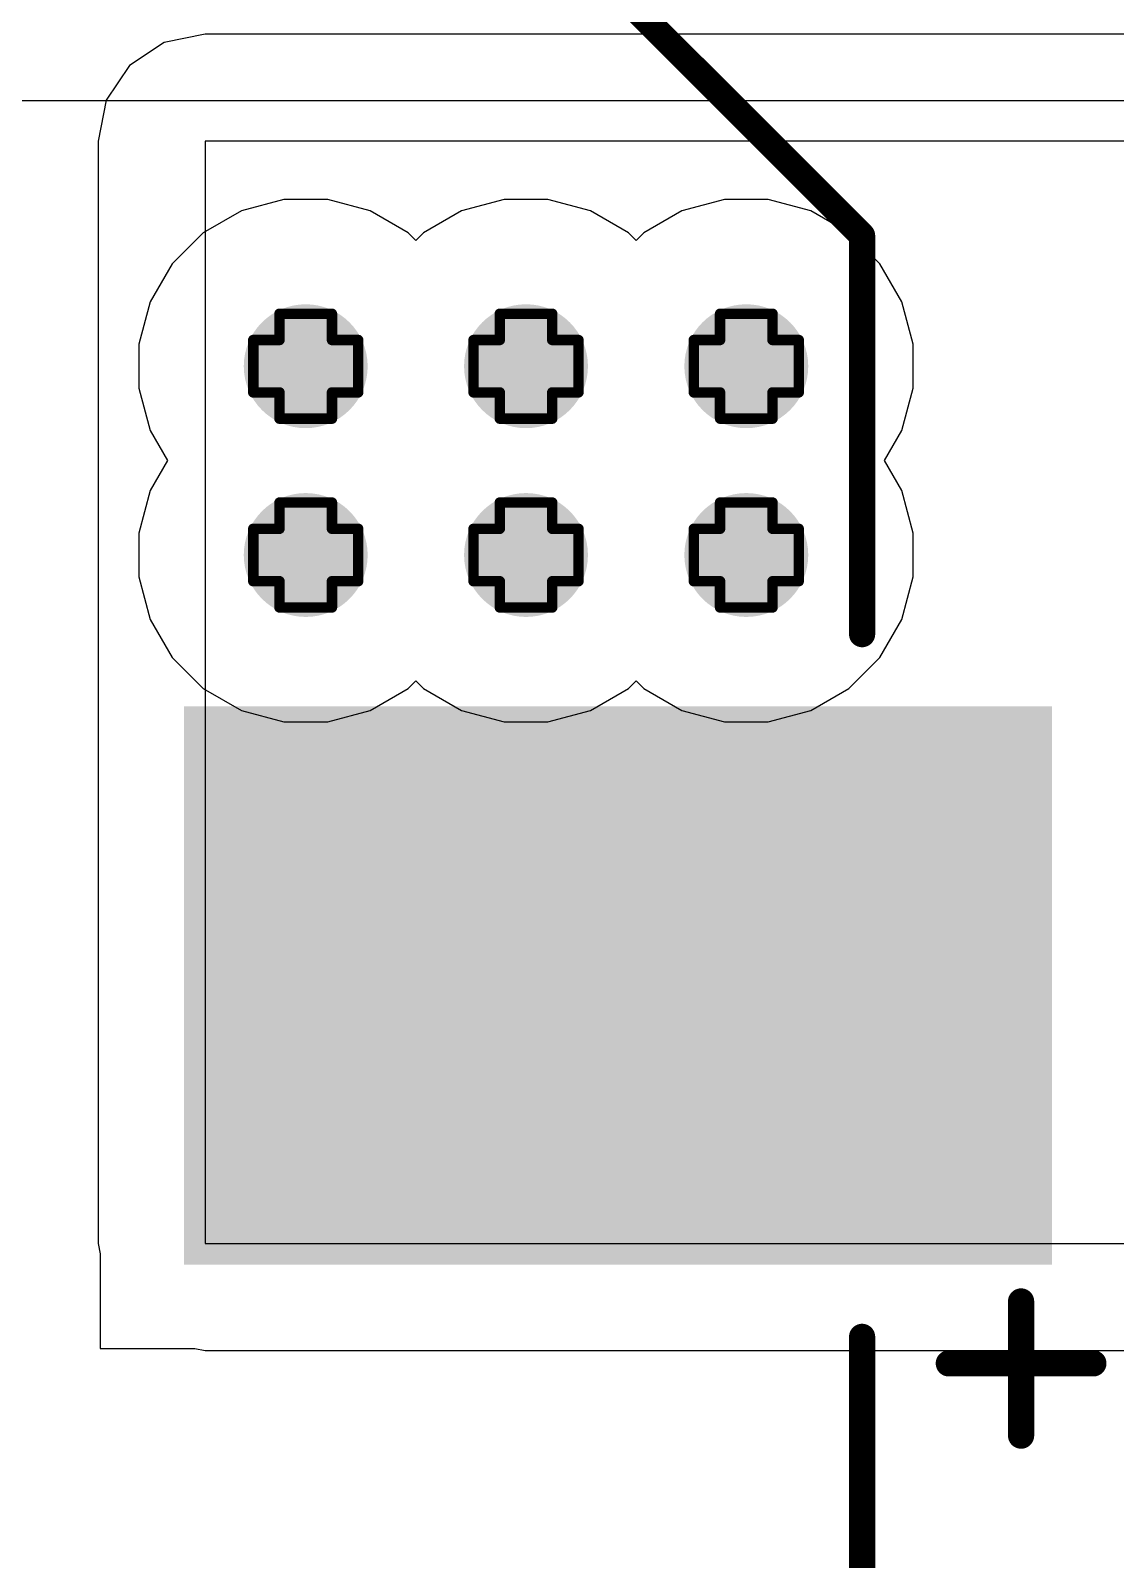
# Model space of a CAD drawing. Header units: inches. Extents: x -5 to 501, y -9 to 81.
# Drawn here: x 76.29 to 81.54, y 2.71 to 10.11 of the extents above; entities that cross this region are included whole.
import ezdxf

# ---------------------------------------------------------------- set-up
doc = ezdxf.new("R2010")
doc.units = ezdxf.units.IN
for name, color, linetype in [('Bottom Layer', 5, 'Continuous'), ('Drill Drawing', 1, 'Continuous'), ('Ground', 16, 'Continuous'), ('Power', 76, 'Continuous'), ('Top Layer', 1, 'Continuous'), ('Top Overlay', 2, 'Continuous'), ('Top Paste', 8, 'Continuous'), ('Top Solder', 216, 'Continuous'), ('Via Holes', 16, 'Continuous')]:
    doc.layers.add(name, color=color, linetype=linetype)

msp = doc.modelspace()

# ---------------------------------------------------------------- hatches: boundary and pattern name
at = {"layer": 'Bottom Layer'}
h = msp.add_hatch(color=5, dxfattribs=at)
edge = h.paths.add_edge_path()
edge.add_arc((77.6204, 8.486), 0.3, 0, 360)
h = msp.add_hatch(color=5, dxfattribs=at)
edge = h.paths.add_edge_path()
edge.add_arc((78.6872, 8.486), 0.3, 0, 360)
h = msp.add_hatch(color=5, dxfattribs=at)
edge = h.paths.add_edge_path()
edge.add_arc((79.754, 8.486), 0.3, 0, 360)
h = msp.add_hatch(color=5, dxfattribs=at)
edge = h.paths.add_edge_path()
edge.add_arc((77.6204, 7.5716), 0.3, 0, 360)
h = msp.add_hatch(color=5, dxfattribs=at)
edge = h.paths.add_edge_path()
edge.add_arc((78.6872, 7.5716), 0.3, 0, 360)
h = msp.add_hatch(color=5, dxfattribs=at)
edge = h.paths.add_edge_path()
edge.add_arc((79.754, 7.5716), 0.3, 0, 360)
at = {"layer": 'Ground'}
h = msp.add_hatch(color=16, dxfattribs=at)
edge = h.paths.add_edge_path()
edge.add_arc((77.6204, 8.486), 0.3, 0, 360)
h = msp.add_hatch(color=16, dxfattribs=at)
edge = h.paths.add_edge_path()
edge.add_arc((78.6872, 8.486), 0.3, 0, 360)
h = msp.add_hatch(color=16, dxfattribs=at)
edge = h.paths.add_edge_path()
edge.add_arc((79.754, 8.486), 0.3, 0, 360)
h = msp.add_hatch(color=16, dxfattribs=at)
edge = h.paths.add_edge_path()
edge.add_arc((77.6204, 7.5716), 0.3, 0, 360)
h = msp.add_hatch(color=16, dxfattribs=at)
edge = h.paths.add_edge_path()
edge.add_arc((78.6872, 7.5716), 0.3, 0, 360)
h = msp.add_hatch(color=16, dxfattribs=at)
edge = h.paths.add_edge_path()
edge.add_arc((79.754, 7.5716), 0.3, 0, 360)
at = {"layer": 'Power'}
h = msp.add_hatch(color=76, dxfattribs=at)
edge = h.paths.add_edge_path()
edge.add_arc((77.6204, 8.486), 0.3, 0, 360)
h = msp.add_hatch(color=76, dxfattribs=at)
edge = h.paths.add_edge_path()
edge.add_arc((78.6872, 8.486), 0.3, 0, 360)
h = msp.add_hatch(color=76, dxfattribs=at)
edge = h.paths.add_edge_path()
edge.add_arc((79.754, 8.486), 0.3, 0, 360)
h = msp.add_hatch(color=76, dxfattribs=at)
edge = h.paths.add_edge_path()
edge.add_arc((77.6204, 7.5716), 0.3, 0, 360)
h = msp.add_hatch(color=76, dxfattribs=at)
edge = h.paths.add_edge_path()
edge.add_arc((78.6872, 7.5716), 0.3, 0, 360)
h = msp.add_hatch(color=76, dxfattribs=at)
edge = h.paths.add_edge_path()
edge.add_arc((79.754, 7.5716), 0.3, 0, 360)
at = {"layer": 'Top Layer'}
h = msp.add_hatch(color=1, dxfattribs=at)
edge = h.paths.add_edge_path()
edge.add_arc((77.6204, 8.486), 0.3, 0, 360)
h = msp.add_hatch(color=1, dxfattribs=at)
edge = h.paths.add_edge_path()
edge.add_arc((78.6872, 8.486), 0.3, 0, 360)
h = msp.add_hatch(color=1, dxfattribs=at)
edge = h.paths.add_edge_path()
edge.add_arc((79.754, 8.486), 0.3, 0, 360)
h = msp.add_hatch(color=1, dxfattribs=at)
edge = h.paths.add_edge_path()
edge.add_arc((77.6204, 7.5716), 0.3, 0, 360)
h = msp.add_hatch(color=1, dxfattribs=at)
edge = h.paths.add_edge_path()
edge.add_arc((78.6872, 7.5716), 0.3, 0, 360)
h = msp.add_hatch(color=1, dxfattribs=at)
edge = h.paths.add_edge_path()
edge.add_arc((79.754, 7.5716), 0.3, 0, 360)
msp.add_hatch(color=1, dxfattribs=at).paths.add_polyline_path([(81.1332, 4.2364), (77.1332, 4.2364), (77.1332, 6.7364), (81.1332, 6.7364)])
at = {"layer": 'Top Paste'}
msp.add_hatch(color=8, dxfattribs=at).paths.add_polyline_path([(81.1332, 4.2364), (77.1332, 4.2364), (77.1332, 6.7364), (81.1332, 6.7364)])
at = {"layer": 'Top Solder'}
msp.add_hatch(color=216, dxfattribs=at).paths.add_polyline_path([(81.2348, 4.1348), (77.0316, 4.1348), (77.0316, 6.838), (81.2348, 6.838)])
at = {"layer": 'Via Holes'}
h = msp.add_hatch(color=7, dxfattribs=at)
edge = h.paths.add_edge_path()
edge.add_arc((77.6204, 8.486), 0.15, 0, 360)
h = msp.add_hatch(color=7, dxfattribs=at)
edge = h.paths.add_edge_path()
edge.add_arc((78.6872, 8.486), 0.15, 0, 360)
h = msp.add_hatch(color=7, dxfattribs=at)
edge = h.paths.add_edge_path()
edge.add_arc((79.754, 8.486), 0.15, 0, 360)
h = msp.add_hatch(color=7, dxfattribs=at)
edge = h.paths.add_edge_path()
edge.add_arc((77.6204, 7.5716), 0.15, 0, 360)
h = msp.add_hatch(color=7, dxfattribs=at)
edge = h.paths.add_edge_path()
edge.add_arc((78.6872, 7.5716), 0.15, 0, 360)
h = msp.add_hatch(color=7, dxfattribs=at)
edge = h.paths.add_edge_path()
edge.add_arc((79.754, 7.5716), 0.15, 0, 360)

# ---------------------------------------------------------------- linework, layer by layer
at = {"layer": 'Bottom Layer'}
for p, q in [((73.6905, 9.7733), (87.0931, 9.7733)), ((77.5141, 9.294), (77.3086, 9.2389)), ((77.7268, 9.294), (77.5141, 9.294)), ((77.9323, 9.2389), (77.7268, 9.294)), ((78.5809, 9.294), (78.3754, 9.2389)), ((78.7936, 9.294), (78.5809, 9.294)), ((78.9991, 9.2389), (78.7936, 9.294)), ((79.6477, 9.294), (79.4422, 9.2389)), ((79.8604, 9.294), (79.6477, 9.294)), ((80.0659, 9.2389), (79.8604, 9.294)), ((77.3086, 9.2389), (77.1243, 9.1325)), ((78.1166, 9.1325), (77.9323, 9.2389)), ((78.3754, 9.2389), (78.1911, 9.1325)), ((79.1834, 9.1325), (78.9991, 9.2389)), ((79.4422, 9.2389), (79.2579, 9.1325)), ((80.2502, 9.1325), (80.0659, 9.2389)), ((77.1243, 9.1325), (76.9739, 8.9821)), ((78.1538, 9.0952), (78.1166, 9.1325)), ((78.1911, 9.1325), (78.1538, 9.0952)), ((79.2206, 9.0952), (79.1834, 9.1325)), ((79.2579, 9.1325), (79.2206, 9.0952)), ((80.4006, 8.9821), (80.2502, 9.1325)), ((76.9739, 8.9821), (76.8675, 8.7978)), ((80.507, 8.7978), (80.4006, 8.9821)), ((76.8675, 8.7978), (76.8124, 8.5923)), ((80.562, 8.5923), (80.507, 8.7978)), ((76.8124, 8.5923), (76.8124, 8.3796)), ((80.562, 8.3796), (80.562, 8.5923)), ((76.8124, 8.3796), (76.8675, 8.1741)), ((80.507, 8.1741), (80.562, 8.3796)), ((76.8675, 8.1741), (76.9514, 8.0288)), ((80.4231, 8.0288), (80.507, 8.1741)), ((76.9514, 8.0288), (76.8675, 7.8834)), ((80.507, 7.8834), (80.4231, 8.0288)), ((76.8675, 7.8834), (76.8124, 7.6779)), ((80.562, 7.6779), (80.507, 7.8834)), ((76.8124, 7.6779), (76.8124, 7.4652)), ((80.562, 7.4652), (80.562, 7.6779)), ((76.8124, 7.4652), (76.8675, 7.2597)), ((80.507, 7.2597), (80.562, 7.4652)), ((76.8675, 7.2597), (76.9739, 7.0754)), ((80.4006, 7.0754), (80.507, 7.2597)), ((76.9739, 7.0754), (77.1243, 6.925)), ((80.2502, 6.925), (80.4006, 7.0754)), ((78.1166, 6.925), (78.1538, 6.9623)), ((78.1538, 6.9623), (78.1911, 6.925)), ((79.1834, 6.925), (79.2206, 6.9623)), ((79.2206, 6.9623), (79.2579, 6.925)), ((77.1243, 6.925), (77.3086, 6.8186)), ((77.9323, 6.8186), (78.1166, 6.925)), ((78.1911, 6.925), (78.3754, 6.8186)), ((78.9991, 6.8186), (79.1834, 6.925)), ((79.2579, 6.925), (79.4422, 6.8186)), ((80.0659, 6.8186), (80.2502, 6.925)), ((77.3086, 6.8186), (77.5141, 6.7636)), ((77.7268, 6.7636), (77.9323, 6.8186)), ((78.3754, 6.8186), (78.5809, 6.7636)), ((78.7936, 6.7636), (78.9991, 6.8186)), ((79.4422, 6.8186), (79.6477, 6.7636)), ((79.8604, 6.7636), (80.0659, 6.8186)), ((77.5141, 6.7636), (77.7268, 6.7636)), ((78.5809, 6.7636), (78.7936, 6.7636)), ((79.6477, 6.7636), (79.8604, 6.7636))]:
    msp.add_line(p, q, dxfattribs=at)
at = {"layer": 'Drill Drawing'}
for points in [[(77.4934, 8.613, 0.0508, 0.0508, 0), (77.4934, 8.74, 0.0508, 0.0508, 0)], [(77.4934, 8.74, 0.0508, 0.0508, 0), (77.7474, 8.74, 0.0508, 0.0508, 0)], [(77.7474, 8.613, 0.0508, 0.0508, 0), (77.7474, 8.74, 0.0508, 0.0508, 0)], [(78.5602, 8.613, 0.0508, 0.0508, 0), (78.5602, 8.74, 0.0508, 0.0508, 0)], [(78.5602, 8.74, 0.0508, 0.0508, 0), (78.8142, 8.74, 0.0508, 0.0508, 0)], [(78.8142, 8.613, 0.0508, 0.0508, 0), (78.8142, 8.74, 0.0508, 0.0508, 0)], [(79.627, 8.613, 0.0508, 0.0508, 0), (79.627, 8.74, 0.0508, 0.0508, 0)], [(79.627, 8.74, 0.0508, 0.0508, 0), (79.881, 8.74, 0.0508, 0.0508, 0)], [(79.881, 8.613, 0.0508, 0.0508, 0), (79.881, 8.74, 0.0508, 0.0508, 0)], [(77.3664, 8.359, 0.0508, 0.0508, 0), (77.3664, 8.613, 0.0508, 0.0508, 0)], [(77.3664, 8.613, 0.0508, 0.0508, 0), (77.4934, 8.613, 0.0508, 0.0508, 0)], [(77.7474, 8.613, 0.0508, 0.0508, 0), (77.8744, 8.613, 0.0508, 0.0508, 0)], [(77.8744, 8.359, 0.0508, 0.0508, 0), (77.8744, 8.613, 0.0508, 0.0508, 0)], [(78.4332, 8.359, 0.0508, 0.0508, 0), (78.4332, 8.613, 0.0508, 0.0508, 0)], [(78.4332, 8.613, 0.0508, 0.0508, 0), (78.5602, 8.613, 0.0508, 0.0508, 0)], [(78.8142, 8.613, 0.0508, 0.0508, 0), (78.9412, 8.613, 0.0508, 0.0508, 0)], [(78.9412, 8.359, 0.0508, 0.0508, 0), (78.9412, 8.613, 0.0508, 0.0508, 0)], [(79.5, 8.359, 0.0508, 0.0508, 0), (79.5, 8.613, 0.0508, 0.0508, 0)], [(79.5, 8.613, 0.0508, 0.0508, 0), (79.627, 8.613, 0.0508, 0.0508, 0)], [(79.881, 8.613, 0.0508, 0.0508, 0), (80.008, 8.613, 0.0508, 0.0508, 0)], [(80.008, 8.359, 0.0508, 0.0508, 0), (80.008, 8.613, 0.0508, 0.0508, 0)], [(77.3664, 8.359, 0.0508, 0.0508, 0), (77.4934, 8.359, 0.0508, 0.0508, 0)], [(77.4934, 8.232, 0.0508, 0.0508, 0), (77.4934, 8.359, 0.0508, 0.0508, 0)], [(77.7474, 8.359, 0.0508, 0.0508, 0), (77.8744, 8.359, 0.0508, 0.0508, 0)], [(77.7474, 8.232, 0.0508, 0.0508, 0), (77.7474, 8.359, 0.0508, 0.0508, 0)], [(78.4332, 8.359, 0.0508, 0.0508, 0), (78.5602, 8.359, 0.0508, 0.0508, 0)], [(78.5602, 8.232, 0.0508, 0.0508, 0), (78.5602, 8.359, 0.0508, 0.0508, 0)], [(78.8142, 8.359, 0.0508, 0.0508, 0), (78.9412, 8.359, 0.0508, 0.0508, 0)], [(78.8142, 8.232, 0.0508, 0.0508, 0), (78.8142, 8.359, 0.0508, 0.0508, 0)], [(79.5, 8.359, 0.0508, 0.0508, 0), (79.627, 8.359, 0.0508, 0.0508, 0)], [(79.627, 8.232, 0.0508, 0.0508, 0), (79.627, 8.359, 0.0508, 0.0508, 0)], [(79.881, 8.359, 0.0508, 0.0508, 0), (80.008, 8.359, 0.0508, 0.0508, 0)], [(79.881, 8.232, 0.0508, 0.0508, 0), (79.881, 8.359, 0.0508, 0.0508, 0)], [(77.4934, 8.232, 0.0508, 0.0508, 0), (77.7474, 8.232, 0.0508, 0.0508, 0)], [(78.5602, 8.232, 0.0508, 0.0508, 0), (78.8142, 8.232, 0.0508, 0.0508, 0)], [(79.627, 8.232, 0.0508, 0.0508, 0), (79.881, 8.232, 0.0508, 0.0508, 0)], [(77.4934, 7.6986, 0.0508, 0.0508, 0), (77.4934, 7.8256, 0.0508, 0.0508, 0)], [(77.4934, 7.8256, 0.0508, 0.0508, 0), (77.7474, 7.8256, 0.0508, 0.0508, 0)], [(77.7474, 7.6986, 0.0508, 0.0508, 0), (77.7474, 7.8256, 0.0508, 0.0508, 0)], [(78.5602, 7.6986, 0.0508, 0.0508, 0), (78.5602, 7.8256, 0.0508, 0.0508, 0)], [(78.5602, 7.8256, 0.0508, 0.0508, 0), (78.8142, 7.8256, 0.0508, 0.0508, 0)], [(78.8142, 7.6986, 0.0508, 0.0508, 0), (78.8142, 7.8256, 0.0508, 0.0508, 0)], [(79.627, 7.6986, 0.0508, 0.0508, 0), (79.627, 7.8256, 0.0508, 0.0508, 0)], [(79.627, 7.8256, 0.0508, 0.0508, 0), (79.881, 7.8256, 0.0508, 0.0508, 0)], [(79.881, 7.6986, 0.0508, 0.0508, 0), (79.881, 7.8256, 0.0508, 0.0508, 0)], [(77.3664, 7.4446, 0.0508, 0.0508, 0), (77.3664, 7.6986, 0.0508, 0.0508, 0)], [(77.3664, 7.6986, 0.0508, 0.0508, 0), (77.4934, 7.6986, 0.0508, 0.0508, 0)], [(77.7474, 7.6986, 0.0508, 0.0508, 0), (77.8744, 7.6986, 0.0508, 0.0508, 0)], [(77.8744, 7.4446, 0.0508, 0.0508, 0), (77.8744, 7.6986, 0.0508, 0.0508, 0)], [(78.4332, 7.4446, 0.0508, 0.0508, 0), (78.4332, 7.6986, 0.0508, 0.0508, 0)], [(78.4332, 7.6986, 0.0508, 0.0508, 0), (78.5602, 7.6986, 0.0508, 0.0508, 0)], [(78.8142, 7.6986, 0.0508, 0.0508, 0), (78.9412, 7.6986, 0.0508, 0.0508, 0)], [(78.9412, 7.4446, 0.0508, 0.0508, 0), (78.9412, 7.6986, 0.0508, 0.0508, 0)], [(79.5, 7.4446, 0.0508, 0.0508, 0), (79.5, 7.6986, 0.0508, 0.0508, 0)], [(79.5, 7.6986, 0.0508, 0.0508, 0), (79.627, 7.6986, 0.0508, 0.0508, 0)], [(79.881, 7.6986, 0.0508, 0.0508, 0), (80.008, 7.6986, 0.0508, 0.0508, 0)], [(80.008, 7.4446, 0.0508, 0.0508, 0), (80.008, 7.6986, 0.0508, 0.0508, 0)], [(77.3664, 7.4446, 0.0508, 0.0508, 0), (77.4934, 7.4446, 0.0508, 0.0508, 0)], [(77.4934, 7.3176, 0.0508, 0.0508, 0), (77.4934, 7.4446, 0.0508, 0.0508, 0)], [(77.7474, 7.4446, 0.0508, 0.0508, 0), (77.8744, 7.4446, 0.0508, 0.0508, 0)], [(77.7474, 7.3176, 0.0508, 0.0508, 0), (77.7474, 7.4446, 0.0508, 0.0508, 0)], [(78.4332, 7.4446, 0.0508, 0.0508, 0), (78.5602, 7.4446, 0.0508, 0.0508, 0)], [(78.5602, 7.3176, 0.0508, 0.0508, 0), (78.5602, 7.4446, 0.0508, 0.0508, 0)], [(78.8142, 7.4446, 0.0508, 0.0508, 0), (78.9412, 7.4446, 0.0508, 0.0508, 0)], [(78.8142, 7.3176, 0.0508, 0.0508, 0), (78.8142, 7.4446, 0.0508, 0.0508, 0)], [(79.5, 7.4446, 0.0508, 0.0508, 0), (79.627, 7.4446, 0.0508, 0.0508, 0)], [(79.627, 7.3176, 0.0508, 0.0508, 0), (79.627, 7.4446, 0.0508, 0.0508, 0)], [(79.881, 7.4446, 0.0508, 0.0508, 0), (80.008, 7.4446, 0.0508, 0.0508, 0)], [(79.881, 7.3176, 0.0508, 0.0508, 0), (79.881, 7.4446, 0.0508, 0.0508, 0)], [(77.4934, 7.3176, 0.0508, 0.0508, 0), (77.7474, 7.3176, 0.0508, 0.0508, 0)], [(78.5602, 7.3176, 0.0508, 0.0508, 0), (78.8142, 7.3176, 0.0508, 0.0508, 0)], [(79.627, 7.3176, 0.0508, 0.0508, 0), (79.881, 7.3176, 0.0508, 0.0508, 0)]]:
    msp.add_lwpolyline(points, format="xyseb", dxfattribs=at)
for points in [[(77.4807, 8.74, 0.0254, 0.0254, 1), (77.5061, 8.74, 0.0254, 0.0254, 1)], [(77.4807, 8.74, 0.0254, 0.0254, 1), (77.5061, 8.74, 0.0254, 0.0254, 1)], [(77.7347, 8.74, 0.0254, 0.0254, 1), (77.7601, 8.74, 0.0254, 0.0254, 1)], [(77.7347, 8.74, 0.0254, 0.0254, 1), (77.7601, 8.74, 0.0254, 0.0254, 1)], [(78.5475, 8.74, 0.0254, 0.0254, 1), (78.5729, 8.74, 0.0254, 0.0254, 1)], [(78.5475, 8.74, 0.0254, 0.0254, 1), (78.5729, 8.74, 0.0254, 0.0254, 1)], [(78.8015, 8.74, 0.0254, 0.0254, 1), (78.8269, 8.74, 0.0254, 0.0254, 1)], [(78.8015, 8.74, 0.0254, 0.0254, 1), (78.8269, 8.74, 0.0254, 0.0254, 1)], [(79.6143, 8.74, 0.0254, 0.0254, 1), (79.6397, 8.74, 0.0254, 0.0254, 1)], [(79.6143, 8.74, 0.0254, 0.0254, 1), (79.6397, 8.74, 0.0254, 0.0254, 1)], [(79.8683, 8.74, 0.0254, 0.0254, 1), (79.8937, 8.74, 0.0254, 0.0254, 1)], [(79.8683, 8.74, 0.0254, 0.0254, 1), (79.8937, 8.74, 0.0254, 0.0254, 1)], [(77.3537, 8.613, 0.0254, 0.0254, 1), (77.3791, 8.613, 0.0254, 0.0254, 1)], [(77.3537, 8.613, 0.0254, 0.0254, 1), (77.3791, 8.613, 0.0254, 0.0254, 1)], [(77.4807, 8.613, 0.0254, 0.0254, 1), (77.5061, 8.613, 0.0254, 0.0254, 1)], [(77.4807, 8.613, 0.0254, 0.0254, 1), (77.5061, 8.613, 0.0254, 0.0254, 1)], [(77.7347, 8.613, 0.0254, 0.0254, 1), (77.7601, 8.613, 0.0254, 0.0254, 1)], [(77.7347, 8.613, 0.0254, 0.0254, 1), (77.7601, 8.613, 0.0254, 0.0254, 1)], [(77.8617, 8.613, 0.0254, 0.0254, 1), (77.8871, 8.613, 0.0254, 0.0254, 1)], [(77.8617, 8.613, 0.0254, 0.0254, 1), (77.8871, 8.613, 0.0254, 0.0254, 1)], [(78.4205, 8.613, 0.0254, 0.0254, 1), (78.4459, 8.613, 0.0254, 0.0254, 1)], [(78.4205, 8.613, 0.0254, 0.0254, 1), (78.4459, 8.613, 0.0254, 0.0254, 1)], [(78.5475, 8.613, 0.0254, 0.0254, 1), (78.5729, 8.613, 0.0254, 0.0254, 1)], [(78.5475, 8.613, 0.0254, 0.0254, 1), (78.5729, 8.613, 0.0254, 0.0254, 1)], [(78.8015, 8.613, 0.0254, 0.0254, 1), (78.8269, 8.613, 0.0254, 0.0254, 1)], [(78.8015, 8.613, 0.0254, 0.0254, 1), (78.8269, 8.613, 0.0254, 0.0254, 1)], [(78.9285, 8.613, 0.0254, 0.0254, 1), (78.9539, 8.613, 0.0254, 0.0254, 1)], [(78.9285, 8.613, 0.0254, 0.0254, 1), (78.9539, 8.613, 0.0254, 0.0254, 1)], [(79.4873, 8.613, 0.0254, 0.0254, 1), (79.5127, 8.613, 0.0254, 0.0254, 1)], [(79.4873, 8.613, 0.0254, 0.0254, 1), (79.5127, 8.613, 0.0254, 0.0254, 1)], [(79.6143, 8.613, 0.0254, 0.0254, 1), (79.6397, 8.613, 0.0254, 0.0254, 1)], [(79.6143, 8.613, 0.0254, 0.0254, 1), (79.6397, 8.613, 0.0254, 0.0254, 1)], [(79.8683, 8.613, 0.0254, 0.0254, 1), (79.8937, 8.613, 0.0254, 0.0254, 1)], [(79.8683, 8.613, 0.0254, 0.0254, 1), (79.8937, 8.613, 0.0254, 0.0254, 1)], [(79.9953, 8.613, 0.0254, 0.0254, 1), (80.0207, 8.613, 0.0254, 0.0254, 1)], [(79.9953, 8.613, 0.0254, 0.0254, 1), (80.0207, 8.613, 0.0254, 0.0254, 1)], [(77.3537, 8.359, 0.0254, 0.0254, 1), (77.3791, 8.359, 0.0254, 0.0254, 1)], [(77.3537, 8.359, 0.0254, 0.0254, 1), (77.3791, 8.359, 0.0254, 0.0254, 1)], [(77.4807, 8.359, 0.0254, 0.0254, 1), (77.5061, 8.359, 0.0254, 0.0254, 1)], [(77.4807, 8.359, 0.0254, 0.0254, 1), (77.5061, 8.359, 0.0254, 0.0254, 1)], [(77.7347, 8.359, 0.0254, 0.0254, 1), (77.7601, 8.359, 0.0254, 0.0254, 1)], [(77.7347, 8.359, 0.0254, 0.0254, 1), (77.7601, 8.359, 0.0254, 0.0254, 1)], [(77.8617, 8.359, 0.0254, 0.0254, 1), (77.8871, 8.359, 0.0254, 0.0254, 1)], [(77.8617, 8.359, 0.0254, 0.0254, 1), (77.8871, 8.359, 0.0254, 0.0254, 1)], [(78.4205, 8.359, 0.0254, 0.0254, 1), (78.4459, 8.359, 0.0254, 0.0254, 1)], [(78.4205, 8.359, 0.0254, 0.0254, 1), (78.4459, 8.359, 0.0254, 0.0254, 1)], [(78.5475, 8.359, 0.0254, 0.0254, 1), (78.5729, 8.359, 0.0254, 0.0254, 1)], [(78.5475, 8.359, 0.0254, 0.0254, 1), (78.5729, 8.359, 0.0254, 0.0254, 1)], [(78.8015, 8.359, 0.0254, 0.0254, 1), (78.8269, 8.359, 0.0254, 0.0254, 1)], [(78.8015, 8.359, 0.0254, 0.0254, 1), (78.8269, 8.359, 0.0254, 0.0254, 1)], [(78.9285, 8.359, 0.0254, 0.0254, 1), (78.9539, 8.359, 0.0254, 0.0254, 1)], [(78.9285, 8.359, 0.0254, 0.0254, 1), (78.9539, 8.359, 0.0254, 0.0254, 1)], [(79.4873, 8.359, 0.0254, 0.0254, 1), (79.5127, 8.359, 0.0254, 0.0254, 1)], [(79.4873, 8.359, 0.0254, 0.0254, 1), (79.5127, 8.359, 0.0254, 0.0254, 1)], [(79.6143, 8.359, 0.0254, 0.0254, 1), (79.6397, 8.359, 0.0254, 0.0254, 1)], [(79.6143, 8.359, 0.0254, 0.0254, 1), (79.6397, 8.359, 0.0254, 0.0254, 1)], [(79.8683, 8.359, 0.0254, 0.0254, 1), (79.8937, 8.359, 0.0254, 0.0254, 1)], [(79.8683, 8.359, 0.0254, 0.0254, 1), (79.8937, 8.359, 0.0254, 0.0254, 1)], [(79.9953, 8.359, 0.0254, 0.0254, 1), (80.0207, 8.359, 0.0254, 0.0254, 1)], [(79.9953, 8.359, 0.0254, 0.0254, 1), (80.0207, 8.359, 0.0254, 0.0254, 1)], [(77.4807, 8.232, 0.0254, 0.0254, 1), (77.5061, 8.232, 0.0254, 0.0254, 1)], [(77.4807, 8.232, 0.0254, 0.0254, 1), (77.5061, 8.232, 0.0254, 0.0254, 1)], [(77.7347, 8.232, 0.0254, 0.0254, 1), (77.7601, 8.232, 0.0254, 0.0254, 1)], [(77.7347, 8.232, 0.0254, 0.0254, 1), (77.7601, 8.232, 0.0254, 0.0254, 1)], [(78.5475, 8.232, 0.0254, 0.0254, 1), (78.5729, 8.232, 0.0254, 0.0254, 1)], [(78.5475, 8.232, 0.0254, 0.0254, 1), (78.5729, 8.232, 0.0254, 0.0254, 1)], [(78.8015, 8.232, 0.0254, 0.0254, 1), (78.8269, 8.232, 0.0254, 0.0254, 1)], [(78.8015, 8.232, 0.0254, 0.0254, 1), (78.8269, 8.232, 0.0254, 0.0254, 1)], [(79.6143, 8.232, 0.0254, 0.0254, 1), (79.6397, 8.232, 0.0254, 0.0254, 1)], [(79.6143, 8.232, 0.0254, 0.0254, 1), (79.6397, 8.232, 0.0254, 0.0254, 1)], [(79.8683, 8.232, 0.0254, 0.0254, 1), (79.8937, 8.232, 0.0254, 0.0254, 1)], [(79.8683, 8.232, 0.0254, 0.0254, 1), (79.8937, 8.232, 0.0254, 0.0254, 1)], [(77.4807, 7.8256, 0.0254, 0.0254, 1), (77.5061, 7.8256, 0.0254, 0.0254, 1)], [(77.4807, 7.8256, 0.0254, 0.0254, 1), (77.5061, 7.8256, 0.0254, 0.0254, 1)], [(77.7347, 7.8256, 0.0254, 0.0254, 1), (77.7601, 7.8256, 0.0254, 0.0254, 1)], [(77.7347, 7.8256, 0.0254, 0.0254, 1), (77.7601, 7.8256, 0.0254, 0.0254, 1)], [(78.5475, 7.8256, 0.0254, 0.0254, 1), (78.5729, 7.8256, 0.0254, 0.0254, 1)], [(78.5475, 7.8256, 0.0254, 0.0254, 1), (78.5729, 7.8256, 0.0254, 0.0254, 1)], [(78.8015, 7.8256, 0.0254, 0.0254, 1), (78.8269, 7.8256, 0.0254, 0.0254, 1)], [(78.8015, 7.8256, 0.0254, 0.0254, 1), (78.8269, 7.8256, 0.0254, 0.0254, 1)], [(79.6143, 7.8256, 0.0254, 0.0254, 1), (79.6397, 7.8256, 0.0254, 0.0254, 1)], [(79.6143, 7.8256, 0.0254, 0.0254, 1), (79.6397, 7.8256, 0.0254, 0.0254, 1)], [(79.8683, 7.8256, 0.0254, 0.0254, 1), (79.8937, 7.8256, 0.0254, 0.0254, 1)], [(79.8683, 7.8256, 0.0254, 0.0254, 1), (79.8937, 7.8256, 0.0254, 0.0254, 1)], [(77.3537, 7.6986, 0.0254, 0.0254, 1), (77.3791, 7.6986, 0.0254, 0.0254, 1)], [(77.3537, 7.6986, 0.0254, 0.0254, 1), (77.3791, 7.6986, 0.0254, 0.0254, 1)], [(77.4807, 7.6986, 0.0254, 0.0254, 1), (77.5061, 7.6986, 0.0254, 0.0254, 1)], [(77.4807, 7.6986, 0.0254, 0.0254, 1), (77.5061, 7.6986, 0.0254, 0.0254, 1)], [(77.7347, 7.6986, 0.0254, 0.0254, 1), (77.7601, 7.6986, 0.0254, 0.0254, 1)], [(77.7347, 7.6986, 0.0254, 0.0254, 1), (77.7601, 7.6986, 0.0254, 0.0254, 1)], [(77.8617, 7.6986, 0.0254, 0.0254, 1), (77.8871, 7.6986, 0.0254, 0.0254, 1)], [(77.8617, 7.6986, 0.0254, 0.0254, 1), (77.8871, 7.6986, 0.0254, 0.0254, 1)], [(78.4205, 7.6986, 0.0254, 0.0254, 1), (78.4459, 7.6986, 0.0254, 0.0254, 1)], [(78.4205, 7.6986, 0.0254, 0.0254, 1), (78.4459, 7.6986, 0.0254, 0.0254, 1)], [(78.5475, 7.6986, 0.0254, 0.0254, 1), (78.5729, 7.6986, 0.0254, 0.0254, 1)], [(78.5475, 7.6986, 0.0254, 0.0254, 1), (78.5729, 7.6986, 0.0254, 0.0254, 1)], [(78.8015, 7.6986, 0.0254, 0.0254, 1), (78.8269, 7.6986, 0.0254, 0.0254, 1)], [(78.8015, 7.6986, 0.0254, 0.0254, 1), (78.8269, 7.6986, 0.0254, 0.0254, 1)], [(78.9285, 7.6986, 0.0254, 0.0254, 1), (78.9539, 7.6986, 0.0254, 0.0254, 1)], [(78.9285, 7.6986, 0.0254, 0.0254, 1), (78.9539, 7.6986, 0.0254, 0.0254, 1)], [(79.4873, 7.6986, 0.0254, 0.0254, 1), (79.5127, 7.6986, 0.0254, 0.0254, 1)], [(79.4873, 7.6986, 0.0254, 0.0254, 1), (79.5127, 7.6986, 0.0254, 0.0254, 1)], [(79.6143, 7.6986, 0.0254, 0.0254, 1), (79.6397, 7.6986, 0.0254, 0.0254, 1)], [(79.6143, 7.6986, 0.0254, 0.0254, 1), (79.6397, 7.6986, 0.0254, 0.0254, 1)], [(79.8683, 7.6986, 0.0254, 0.0254, 1), (79.8937, 7.6986, 0.0254, 0.0254, 1)], [(79.8683, 7.6986, 0.0254, 0.0254, 1), (79.8937, 7.6986, 0.0254, 0.0254, 1)], [(79.9953, 7.6986, 0.0254, 0.0254, 1), (80.0207, 7.6986, 0.0254, 0.0254, 1)], [(79.9953, 7.6986, 0.0254, 0.0254, 1), (80.0207, 7.6986, 0.0254, 0.0254, 1)], [(77.3537, 7.4446, 0.0254, 0.0254, 1), (77.3791, 7.4446, 0.0254, 0.0254, 1)], [(77.3537, 7.4446, 0.0254, 0.0254, 1), (77.3791, 7.4446, 0.0254, 0.0254, 1)], [(77.4807, 7.4446, 0.0254, 0.0254, 1), (77.5061, 7.4446, 0.0254, 0.0254, 1)], [(77.4807, 7.4446, 0.0254, 0.0254, 1), (77.5061, 7.4446, 0.0254, 0.0254, 1)], [(77.7347, 7.4446, 0.0254, 0.0254, 1), (77.7601, 7.4446, 0.0254, 0.0254, 1)], [(77.7347, 7.4446, 0.0254, 0.0254, 1), (77.7601, 7.4446, 0.0254, 0.0254, 1)], [(77.8617, 7.4446, 0.0254, 0.0254, 1), (77.8871, 7.4446, 0.0254, 0.0254, 1)], [(77.8617, 7.4446, 0.0254, 0.0254, 1), (77.8871, 7.4446, 0.0254, 0.0254, 1)], [(78.4205, 7.4446, 0.0254, 0.0254, 1), (78.4459, 7.4446, 0.0254, 0.0254, 1)], [(78.4205, 7.4446, 0.0254, 0.0254, 1), (78.4459, 7.4446, 0.0254, 0.0254, 1)], [(78.5475, 7.4446, 0.0254, 0.0254, 1), (78.5729, 7.4446, 0.0254, 0.0254, 1)], [(78.5475, 7.4446, 0.0254, 0.0254, 1), (78.5729, 7.4446, 0.0254, 0.0254, 1)], [(78.8015, 7.4446, 0.0254, 0.0254, 1), (78.8269, 7.4446, 0.0254, 0.0254, 1)], [(78.8015, 7.4446, 0.0254, 0.0254, 1), (78.8269, 7.4446, 0.0254, 0.0254, 1)], [(78.9285, 7.4446, 0.0254, 0.0254, 1), (78.9539, 7.4446, 0.0254, 0.0254, 1)], [(78.9285, 7.4446, 0.0254, 0.0254, 1), (78.9539, 7.4446, 0.0254, 0.0254, 1)], [(79.4873, 7.4446, 0.0254, 0.0254, 1), (79.5127, 7.4446, 0.0254, 0.0254, 1)], [(79.4873, 7.4446, 0.0254, 0.0254, 1), (79.5127, 7.4446, 0.0254, 0.0254, 1)], [(79.6143, 7.4446, 0.0254, 0.0254, 1), (79.6397, 7.4446, 0.0254, 0.0254, 1)], [(79.6143, 7.4446, 0.0254, 0.0254, 1), (79.6397, 7.4446, 0.0254, 0.0254, 1)], [(79.8683, 7.4446, 0.0254, 0.0254, 1), (79.8937, 7.4446, 0.0254, 0.0254, 1)], [(79.8683, 7.4446, 0.0254, 0.0254, 1), (79.8937, 7.4446, 0.0254, 0.0254, 1)], [(79.9953, 7.4446, 0.0254, 0.0254, 1), (80.0207, 7.4446, 0.0254, 0.0254, 1)], [(79.9953, 7.4446, 0.0254, 0.0254, 1), (80.0207, 7.4446, 0.0254, 0.0254, 1)], [(77.4807, 7.3176, 0.0254, 0.0254, 1), (77.5061, 7.3176, 0.0254, 0.0254, 1)], [(77.4807, 7.3176, 0.0254, 0.0254, 1), (77.5061, 7.3176, 0.0254, 0.0254, 1)], [(77.7347, 7.3176, 0.0254, 0.0254, 1), (77.7601, 7.3176, 0.0254, 0.0254, 1)], [(77.7347, 7.3176, 0.0254, 0.0254, 1), (77.7601, 7.3176, 0.0254, 0.0254, 1)], [(78.5475, 7.3176, 0.0254, 0.0254, 1), (78.5729, 7.3176, 0.0254, 0.0254, 1)], [(78.5475, 7.3176, 0.0254, 0.0254, 1), (78.5729, 7.3176, 0.0254, 0.0254, 1)], [(78.8015, 7.3176, 0.0254, 0.0254, 1), (78.8269, 7.3176, 0.0254, 0.0254, 1)], [(78.8015, 7.3176, 0.0254, 0.0254, 1), (78.8269, 7.3176, 0.0254, 0.0254, 1)], [(79.6143, 7.3176, 0.0254, 0.0254, 1), (79.6397, 7.3176, 0.0254, 0.0254, 1)], [(79.6143, 7.3176, 0.0254, 0.0254, 1), (79.6397, 7.3176, 0.0254, 0.0254, 1)], [(79.8683, 7.3176, 0.0254, 0.0254, 1), (79.8937, 7.3176, 0.0254, 0.0254, 1)], [(79.8683, 7.3176, 0.0254, 0.0254, 1), (79.8937, 7.3176, 0.0254, 0.0254, 1)]]:
    msp.add_lwpolyline(points, format="xyseb", close=True, dxfattribs=at)
at = {"layer": 'Ground'}
for p, q in [((77.5141, 9.294), (77.3086, 9.2389)), ((77.7268, 9.294), (77.5141, 9.294)), ((77.9323, 9.2389), (77.7268, 9.294)), ((78.5809, 9.294), (78.3754, 9.2389)), ((78.7936, 9.294), (78.5809, 9.294)), ((78.9991, 9.2389), (78.7936, 9.294)), ((79.6477, 9.294), (79.4422, 9.2389)), ((79.8604, 9.294), (79.6477, 9.294)), ((80.0659, 9.2389), (79.8604, 9.294)), ((77.3086, 9.2389), (77.1243, 9.1325)), ((78.1166, 9.1325), (77.9323, 9.2389)), ((78.3754, 9.2389), (78.1911, 9.1325)), ((79.1834, 9.1325), (78.9991, 9.2389)), ((79.4422, 9.2389), (79.2579, 9.1325)), ((80.2502, 9.1325), (80.0659, 9.2389)), ((77.1243, 9.1325), (76.9739, 8.9821)), ((78.1538, 9.0952), (78.1166, 9.1325)), ((78.1911, 9.1325), (78.1538, 9.0952)), ((79.2206, 9.0952), (79.1834, 9.1325)), ((79.2579, 9.1325), (79.2206, 9.0952)), ((80.4006, 8.9821), (80.2502, 9.1325)), ((76.9739, 8.9821), (76.8675, 8.7978)), ((80.507, 8.7978), (80.4006, 8.9821)), ((76.8675, 8.7978), (76.8124, 8.5923)), ((80.562, 8.5923), (80.507, 8.7978)), ((76.8124, 8.5923), (76.8124, 8.3796)), ((80.562, 8.3796), (80.562, 8.5923)), ((76.8124, 8.3796), (76.8675, 8.1741)), ((80.507, 8.1741), (80.562, 8.3796)), ((76.8675, 8.1741), (76.9514, 8.0288)), ((80.4231, 8.0288), (80.507, 8.1741)), ((76.9514, 8.0288), (76.8675, 7.8834)), ((80.507, 7.8834), (80.4231, 8.0288)), ((76.8675, 7.8834), (76.8124, 7.6779)), ((80.562, 7.6779), (80.507, 7.8834)), ((76.8124, 7.6779), (76.8124, 7.4652)), ((80.562, 7.4652), (80.562, 7.6779)), ((76.8124, 7.4652), (76.8675, 7.2597)), ((80.507, 7.2597), (80.562, 7.4652)), ((76.8675, 7.2597), (76.9739, 7.0754)), ((80.4006, 7.0754), (80.507, 7.2597)), ((76.9739, 7.0754), (77.1243, 6.925)), ((80.2502, 6.925), (80.4006, 7.0754)), ((78.1166, 6.925), (78.1538, 6.9623)), ((78.1538, 6.9623), (78.1911, 6.925)), ((79.1834, 6.925), (79.2206, 6.9623)), ((79.2206, 6.9623), (79.2579, 6.925)), ((77.1243, 6.925), (77.3086, 6.8186)), ((77.9323, 6.8186), (78.1166, 6.925)), ((78.1911, 6.925), (78.3754, 6.8186)), ((78.9991, 6.8186), (79.1834, 6.925)), ((79.2579, 6.925), (79.4422, 6.8186)), ((80.0659, 6.8186), (80.2502, 6.925)), ((77.3086, 6.8186), (77.5141, 6.7636)), ((77.7268, 6.7636), (77.9323, 6.8186)), ((78.3754, 6.8186), (78.5809, 6.7636)), ((78.7936, 6.7636), (78.9991, 6.8186)), ((79.4422, 6.8186), (79.6477, 6.7636)), ((79.8604, 6.7636), (80.0659, 6.8186)), ((77.5141, 6.7636), (77.7268, 6.7636)), ((78.5809, 6.7636), (78.7936, 6.7636)), ((79.6477, 6.7636), (79.8604, 6.7636))]:
    msp.add_line(p, q, dxfattribs=at)
at = {"layer": 'Top Layer'}
for p, q in [((77.1332, 10.0938), (76.935, 10.0543)), ((86.054, 10.0938), (77.1332, 10.0938)), ((76.935, 10.0543), (76.767, 9.942)), ((76.767, 9.942), (76.6547, 9.774)), ((76.6547, 9.774), (76.6152, 9.5758)), ((76.6152, 9.5758), (76.6152, 4.2364)), ((86.054, 9.5758), (77.1332, 9.5758)), ((77.1332, 9.5758), (77.1332, 4.2364)), ((76.6152, 4.2364), (76.6252, 4.1864)), ((77.1332, 4.2364), (81.5848, 4.2364)), ((76.6252, 4.1864), (76.6252, 3.7284)), ((76.6252, 3.7284), (77.0832, 3.7284)), ((77.0832, 3.7284), (77.1332, 3.7184)), ((77.1332, 3.7184), (81.5848, 3.7184))]:
    msp.add_line(p, q, dxfattribs=at)
at = {"layer": 'Top Overlay'}
for points in [[(78.74, 10.6934, 0.127, 0.127, 0), (80.3148, 9.1186, 0.127, 0.127, 0)], [(80.3148, 7.1882, 0.127, 0.127, 0), (80.3148, 9.1186, 0.127, 0.127, 0)], [(81.0848, 3.6562, 0.127, 0.127, 0), (81.0848, 3.9562, 0.127, 0.127, 0)], [(80.3148, 1.8542, 0.127, 0.127, 0), (80.3148, 3.7846, 0.127, 0.127, 0)], [(80.7348, 3.6562, 0.127, 0.127, 0), (81.4348, 3.6562, 0.127, 0.127, 0)], [(81.0848, 3.3062, 0.127, 0.127, 0), (81.0848, 3.6562, 0.127, 0.127, 0)]]:
    msp.add_lwpolyline(points, format="xyseb", dxfattribs=at)
for points in [[(80.2831, 9.1186, 0.0635, 0.0635, 1), (80.3465, 9.1186, 0.0635, 0.0635, 1)], [(80.2831, 9.1186, 0.0635, 0.0635, 1), (80.3465, 9.1186, 0.0635, 0.0635, 1)], [(80.2831, 7.1882, 0.0635, 0.0635, 1), (80.3465, 7.1882, 0.0635, 0.0635, 1)], [(81.053, 3.9562, 0.0635, 0.0635, 1), (81.1165, 3.9562, 0.0635, 0.0635, 1)], [(80.2831, 3.7846, 0.0635, 0.0635, 1), (80.3465, 3.7846, 0.0635, 0.0635, 1)], [(80.703, 3.6562, 0.0635, 0.0635, 1), (80.7665, 3.6562, 0.0635, 0.0635, 1)], [(81.053, 3.6562, 0.0635, 0.0635, 1), (81.1165, 3.6562, 0.0635, 0.0635, 1)], [(81.053, 3.6562, 0.0635, 0.0635, 1), (81.1165, 3.6562, 0.0635, 0.0635, 1)], [(81.4031, 3.6562, 0.0635, 0.0635, 1), (81.4666, 3.6562, 0.0635, 0.0635, 1)], [(81.053, 3.3062, 0.0635, 0.0635, 1), (81.1165, 3.3062, 0.0635, 0.0635, 1)]]:
    msp.add_lwpolyline(points, format="xyseb", close=True, dxfattribs=at)

doc.saveas('drawing.dxf')
